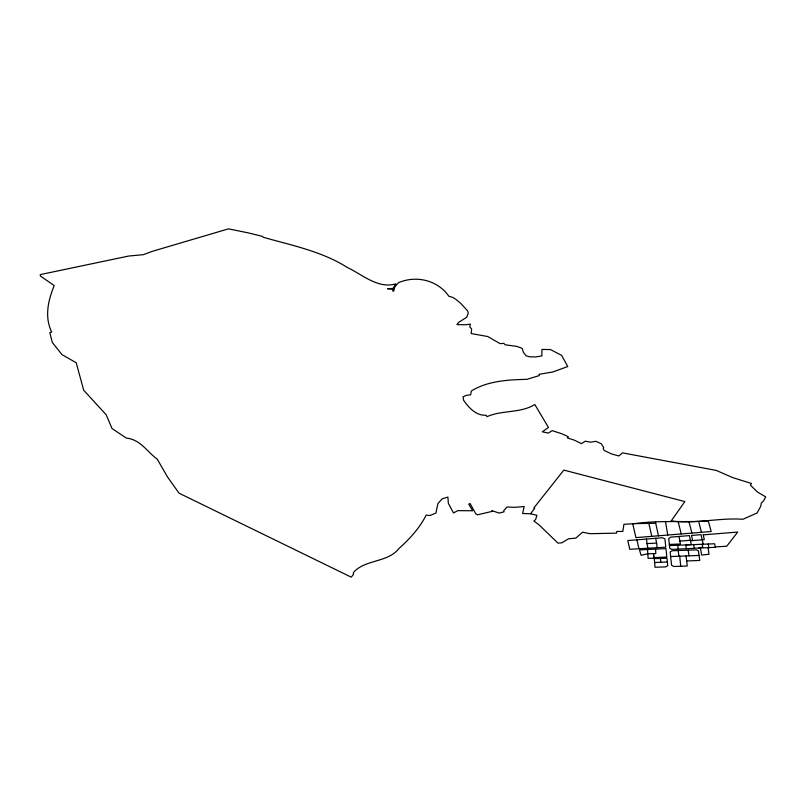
<?xml version="1.0" encoding="UTF-8"?>
<svg xmlns="http://www.w3.org/2000/svg" width="806" height="806" viewBox="0 0 806 806"><rect width="100%" height="100%" fill="white"/><g stroke="black" fill="none" stroke-linecap="round" stroke-linejoin="round"><path stroke-width="1.21" d="M671.106 521.079L684.858 501.574L563.837 470.1L533.824 507.982L534.741 508.143L530.61 513.765L522.59 513.513L524.192 506.551L514.288 507.337L507.105 506.974L503.71 510.712L504.072 511.82L499.196 513.069L491.862 510.651L492.184 511.357L477.434 514.832L475.742 513.754L470.029 503.438L468.76 504.163L472.618 510.752L457.798 510.641L453.506 512.969L448.338 503.327L447.904 497.06L442.111 498.854L437.9 503.589L435.935 513.009L430.092 515.518L426.203 515.105C419.654 527.95 409.861 538.821 399.141 548.332C387.757 562.951 365.33 559.082 353.562 572.371L353.209 574.819L351.215 577.146L179.033 493.181L167.477 476.9L157.23 459.138C147.427 452.045 141.423 440.963 128.638 438.414L126.421 438.111L112.044 428.57L106.191 414.808L83.693 390.215L76.187 362.72L61.991 354.65L52.319 342.439L49.801 332.636L51.675 332.022C44.229 316.687 48.269 300.114 54.214 285.576L40.3 275.964L40.31 274.594L128.708 256.036L143.287 254.696L152.505 251.281L228.491 228.854L248.52 232.934L262.474 236.38L263.129 237.256C291.631 245.296 322.108 251.432 347.315 267.471C362.448 274.604 377.883 289.082 395.847 283.883L392.945 288.417L387.575 288.75L393.187 289.253L392.764 291.157L393.802 291.006L394.769 286.966L398.496 282.684C416.218 275.078 437.729 280.156 448.871 296.265L452.71 297.384L455.793 299.288L460.871 303.519L467.712 310.995L468.276 313.191L466.714 317.272L458.674 322.34L456.921 324.586L465.757 324.778L470.402 324.103L469.767 326.924L471.641 328.929L471.137 333.533L487.781 336.535L500.073 343.628L503.851 343.376L505.11 344.777L516.747 346.379L522.137 348.323L523.437 352.383L526.147 355.809L529.703 356.806L535.456 356.957L541.874 355.92L541.924 349.451L550.498 349.562L561.681 355.426L567.756 366.549L552.704 372.009L538.982 374.306L539.305 375.586L526.933 379.334C508.374 379.737 487.63 380.855 471.309 391.011L470.654 394.799L466.402 395.353L463.017 396.824L463.692 400.431C468.931 407.856 476.185 415.846 486.129 415.251L486.985 416.682C501.997 409.881 520.142 413.518 534.821 404.531L548.483 427.502L542.287 431.784L548.292 433.094L552.221 430.656L562.165 433.88L568.361 436.822L567.323 437.93L573.963 440.005L581.539 443.632L585.186 441.204L590.637 442.182L595.896 441.315L601.205 443.673L603.744 447.783L603.2 448.479L604.147 450.443L611.593 453.949L618.847 455.964L622.514 452.871L716.242 470.412L732.634 477.575L751.454 483.489L750.376 485.101L757.398 492.013L765.7 496.839L763.564 500.858L761.338 502.994L760.733 506.339L757.066 512.989L742.89 519.276C718.952 517.523 695.286 524.273 671.247 520.898M636.861 539.859L662.431 537.723L664.91 538.922L665.796 547.183L629.748 549.279L627.803 540.534L636.861 539.859L638.946 548.554M647.52 549.198L648.105 558.357L653.868 558.246L653.535 553.621L653.827 557.581L666.844 557.067L665.947 548.624L639.521 549.873L641.042 555.274L647.812 553.782L655.822 553.561L655.53 548.946M632.71 523.688L635.924 537.622L711.174 531.527L708.303 520.908C683.891 522.59 659.147 520.102 634.695 523.638L623.925 524.303L622.847 531.406L616.792 531.466L616.53 533.149L590.022 533.693L582.597 532.212L575.786 538.136L568.532 538.801L561.782 542.851L557.953 543.113L538.972 524.807L533.884 521.008L535.587 519.588L536.927 515.316L530.61 513.765M703.265 534.862L737.712 532.061L726.74 546.216L715.335 546.921M679.881 541.128L690.379 540.262M690.48 540.695L704.303 539.677L703.185 534.489M669.443 545.581L669.726 548.292L671.922 549.41L715.396 547.294L714.64 543.768L669.443 545.581L668.728 538.569L670.693 537.139L689.402 535.607L691.306 544.644L685.815 544.876L686.319 548.815M657.152 547.526L656.588 543.093L646.936 543.607L647.843 547.899M686.662 560.966L699.799 560.452L698.369 550.861L696.334 549.853L678.199 550.528L672.033 550.78L670.169 551.999L671.559 565.238L673.917 566.497L687.256 566.003L686.077 555.949M654.684 562.517L654.976 567.253L665.716 566.9L667.761 565.701L666.965 558.236L654.2 558.649L654.684 562.517L667.368 561.994M669.323 544.433L680.425 544L679.015 536.453M670.642 556.543L699.255 555.435M634.695 523.638L655.711 523.265M698.772 521.825L701.452 532.333M688.979 521.563L691.86 533.119M678.068 521.27L681.231 533.995M703.245 544.201L701.019 534.67L691.488 535.446L692.626 540.544M648.85 523.437L651.792 536.423M655.449 522.097L658.472 535.879M708.182 544.01L708.907 547.707M655.701 538.287L656.588 543.093M700.424 548.231L701.643 555.012L708.968 554.296L708.162 547.748M665.464 521.401L667.741 535.113M688.183 550.166L689.019 555.838M646.442 539.063L647.097 543.597M702.278 544.231L702.711 547.284L699.044 547.637L699.084 548.292M693.694 544.554L694.208 548.493M678.199 550.528L678.904 556.221M679.71 556.19L680.727 566.245M677.816 545.219L678.219 549.148M660.446 558.447L660.789 562.266"/></g></svg>
